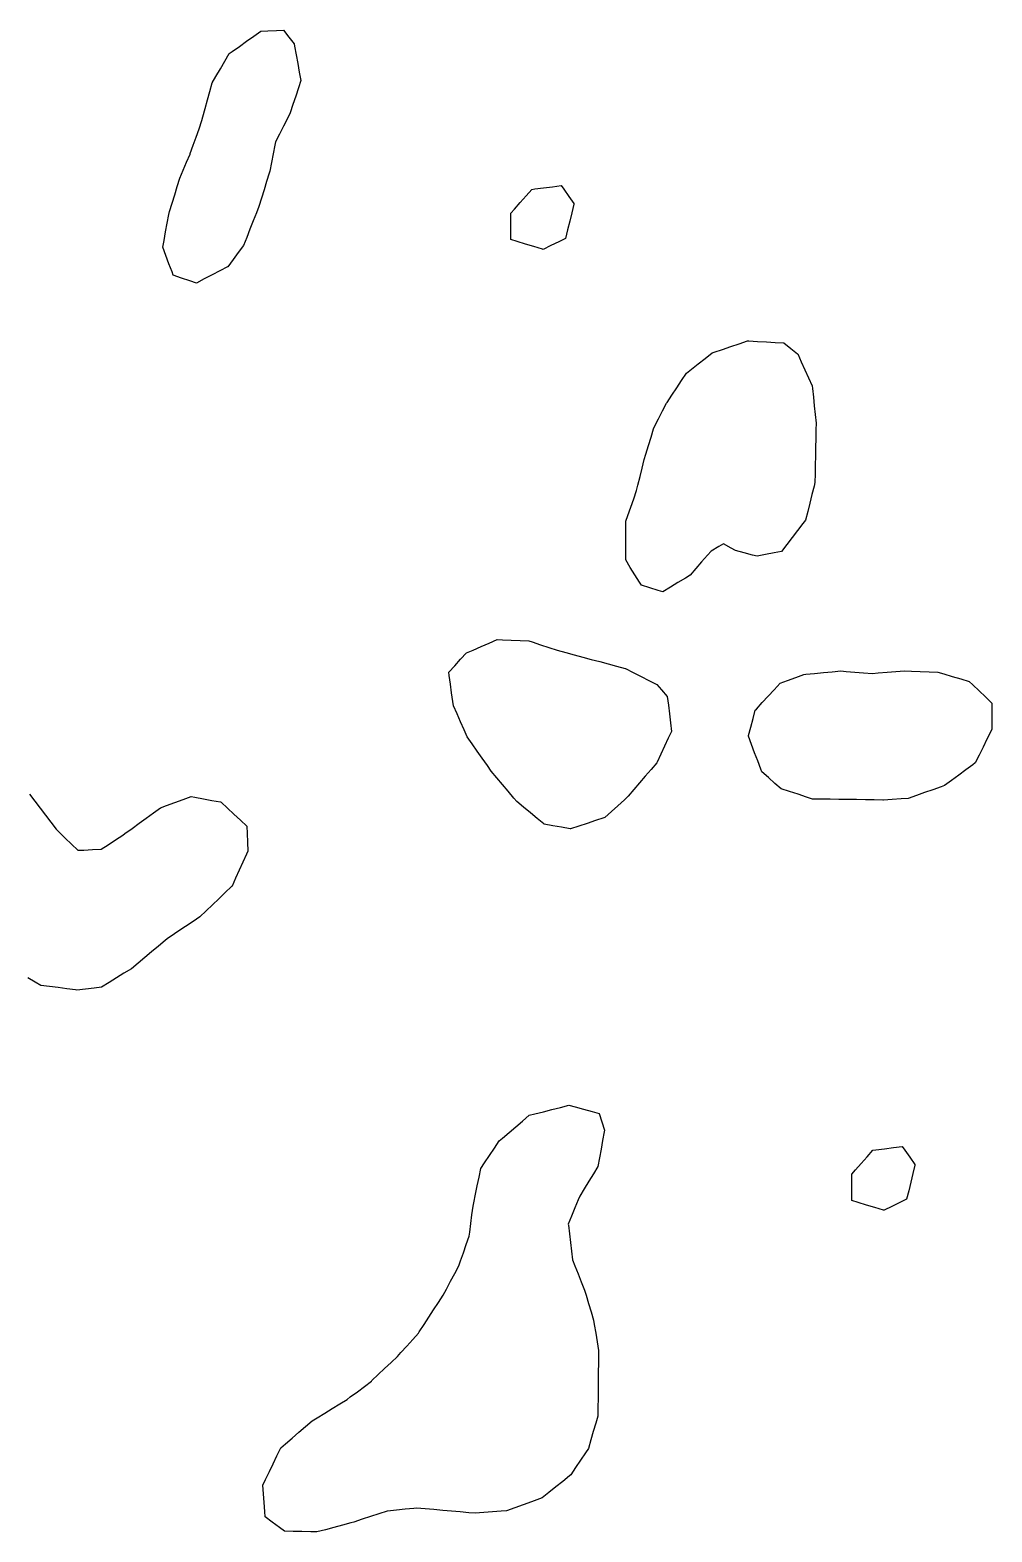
# Model space of a CAD drawing. Header units: millimetres. Extents: x 0 to 2762, y 6 to 2482.
# Drawn here: x 1096.1 to 1205.5, y 1450.8 to 1621.7 of the extents above; entities that cross this region are included whole.
import ezdxf

# ---------------------------------------------------------------- set-up
doc = ezdxf.new("R2010")
doc.units = ezdxf.units.MM
for name, color, linetype in [('ALL_HOLES', 1, 'Continuous'), ('OUTLINE_ISLAND_01_HOLE_101', 1, 'Continuous'), ('OUTLINE_ISLAND_01_HOLE_102', 1, 'Continuous'), ('OUTLINE_ISLAND_01_HOLE_107', 1, 'Continuous'), ('OUTLINE_ISLAND_01_HOLE_108', 1, 'Continuous'), ('OUTLINE_ISLAND_01_HOLE_110', 1, 'Continuous'), ('OUTLINE_ISLAND_01_HOLE_120', 1, 'Continuous'), ('OUTLINE_ISLAND_01_HOLE_124', 1, 'Continuous'), ('OUTLINE_ISLAND_01_HOLE_125', 1, 'Continuous')]:
    doc.layers.add(name, color=color, linetype=linetype)

msp = doc.modelspace()

# ---------------------------------------------------------------- linework, layer by layer
at = {"layer": 'ALL_HOLES'}
for points in [[(1124.8845, 1621.7351), (1125.4942, 1620.9425), (1126.1039, 1620.1498), (1126.1486, 1619.9088), (1126.331, 1618.9256), (1126.5133, 1617.9423), (1126.6956, 1616.9591), (1126.878, 1615.9759), (1126.6014, 1615.1423), (1126.2865, 1614.1932), (1125.9715, 1613.244), (1125.6566, 1612.2949), (1125.3475, 1611.6872), (1124.8941, 1610.7959), (1124.4407, 1609.9046), (1123.9873, 1609.0132), (1123.9146, 1608.6346), (1123.726, 1607.6526), (1123.5374, 1606.6705), (1123.3489, 1605.6884), (1123.2793, 1605.4629), (1122.9844, 1604.5073), (1122.6896, 1603.5518), (1122.3948, 1602.5962), (1122.0999, 1601.6407), (1121.8207, 1600.9343), (1121.4531, 1600.0043), (1121.0855, 1599.0743), (1120.7179, 1598.1443), (1120.3504, 1597.2143), (1119.7589, 1596.4114), (1119.1659, 1595.6062), (1118.5728, 1594.8011), (1118.5458, 1594.787), (1117.6584, 1594.3261), (1116.771, 1593.8651), (1115.8836, 1593.4041), (1114.9962, 1592.9431), (1114.2508, 1593.193), (1113.3027, 1593.5109), (1112.3545, 1593.8288), (1112.2175, 1594.2016), (1111.8725, 1595.1402), (1111.5276, 1596.0788), (1111.1826, 1597.0174), (1111.3192, 1597.7985), (1111.4915, 1598.7835), (1111.6637, 1599.7686), (1111.836, 1600.7536), (1111.9341, 1601.0715), (1112.2288, 1602.0271), (1112.5236, 1602.9827), (1112.8183, 1603.9383), (1113.1131, 1604.8938), (1113.4876, 1605.7708), (1113.8803, 1606.6905), (1114.2731, 1607.6101), (1114.2962, 1607.6759), (1114.628, 1608.6193), (1114.9597, 1609.5627), (1115.2914, 1610.5061), (1115.6231, 1611.4494), (1115.7344, 1611.8584), (1115.9969, 1612.8234), (1116.2594, 1613.7883), (1116.522, 1614.7532), (1116.7845, 1615.7181), (1117.2141, 1616.4596), (1117.7155, 1617.3249), (1118.2168, 1618.1901), (1118.7182, 1619.0554), (1119.0672, 1619.3005), (1119.8855, 1619.8753), (1120.7038, 1620.4501), (1121.522, 1621.025), (1122.3403, 1621.5998), (1123.1039, 1621.6404), (1124.1024, 1621.6935)], [(1150.7516, 1597.8836), (1150.7516, 1598.8836), (1150.7516, 1599.8836), (1150.7516, 1600.8836), (1151.1771, 1601.3626), (1151.8412, 1602.1102), (1152.5053, 1602.8579), (1153.1694, 1603.6055), (1153.5073, 1603.6494), (1154.499, 1603.7781), (1155.4907, 1603.9068), (1156.4824, 1604.0355), (1156.78, 1603.6191), (1157.3615, 1602.8055), (1157.9429, 1601.992), (1157.9246, 1601.9147), (1157.6933, 1600.9418), (1157.4621, 1599.9689), (1157.2309, 1598.996), (1156.9996, 1598.0231), (1156.2294, 1597.6482), (1155.3303, 1597.2106), (1154.4311, 1596.773), (1154.3511, 1596.7971), (1153.3938, 1597.0861), (1152.4364, 1597.3751), (1151.4791, 1597.664)], [(1181.8258, 1586.1258), (1182.6121, 1585.508), (1183.3984, 1584.8902), (1183.4023, 1584.8816), (1183.8155, 1583.971), (1184.2288, 1583.0604), (1184.6421, 1582.1498), (1185.0553, 1581.2392), (1185.084, 1580.9614), (1185.1865, 1579.9666), (1185.289, 1578.9719), (1185.3915, 1577.9772), (1185.494, 1576.9824), (1185.4798, 1576.2469), (1185.4606, 1575.2471), (1185.4414, 1574.2473), (1185.4221, 1573.2475), (1185.4029, 1572.2477), (1185.3836, 1571.2478), (1185.3644, 1570.248), (1185.264, 1569.8435), (1185.0231, 1568.873), (1184.7822, 1567.9024), (1184.5413, 1566.9319), (1184.3004, 1565.9613), (1184.0037, 1565.5721), (1183.3975, 1564.7768), (1182.7913, 1563.9816), (1182.185, 1563.1863), (1181.5788, 1562.391), (1180.7404, 1562.2324), (1179.7578, 1562.0464), (1178.7753, 1561.8605), (1178.2777, 1561.9924), (1177.311, 1562.2486), (1176.3444, 1562.5048), (1175.827, 1562.7857), (1174.9481, 1563.2628), (1174.4238, 1562.9559), (1173.5608, 1562.4507), (1173.1322, 1561.9609), (1172.4737, 1561.2083), (1171.8152, 1560.4557), (1171.1567, 1559.7031), (1170.6279, 1559.3754), (1169.7778, 1558.8486), (1168.9278, 1558.3218), (1168.0778, 1557.7951), (1167.5291, 1557.9664), (1166.5746, 1558.2644), (1165.62, 1558.5624), (1165.4186, 1558.8857), (1164.8899, 1559.7345), (1164.3612, 1560.5833), (1163.8325, 1561.4321), (1163.8343, 1561.8357), (1163.8387, 1562.8357), (1163.8431, 1563.8357), (1163.8475, 1564.8357), (1163.8519, 1565.8357), (1164.0833, 1566.4944), (1164.4147, 1567.4379), (1164.7461, 1568.3814), (1165.0775, 1569.3249), (1165.2314, 1569.9456), (1165.4722, 1570.9162), (1165.7129, 1571.8868), (1165.9537, 1572.8574), (1166.1418, 1573.4847), (1166.4291, 1574.4426), (1166.7163, 1575.4005), (1167.0035, 1576.3583), (1167.1267, 1576.601), (1167.5794, 1577.4927), (1168.032, 1578.3843), (1168.4847, 1579.276), (1168.5397, 1579.3591), (1169.0919, 1580.1928), (1169.6441, 1581.0265), (1170.1963, 1581.8602), (1170.7486, 1582.6939), (1171.3084, 1583.133), (1172.0952, 1583.7502), (1172.882, 1584.3674), (1173.6688, 1584.9845), (1173.8953, 1585.0622), (1174.8413, 1585.3866), (1175.7872, 1585.7109), (1176.7331, 1586.0353), (1177.6791, 1586.3597), (1177.8464, 1586.3502), (1178.8448, 1586.2939), (1179.8433, 1586.2376), (1180.8417, 1586.1813)], [(1143.697, 1548.6688), (1144.3774, 1549.4016), (1145.0579, 1550.1344), (1145.7384, 1550.8672), (1146.464, 1551.182), (1147.3813, 1551.58), (1148.2987, 1551.9781), (1149.2161, 1552.3761), (1149.8233, 1552.3502), (1150.8224, 1552.3077), (1151.8215, 1552.2651), (1152.8206, 1552.2225), (1153.1823, 1552.103), (1154.1318, 1551.7893), (1155.0813, 1551.4755), (1156.0308, 1551.1617), (1156.0448, 1551.158), (1157.0106, 1550.8987), (1157.9764, 1550.6395), (1158.9423, 1550.3803), (1159.9081, 1550.1211), (1160.8739, 1549.8619), (1161.8397, 1549.6026), (1162.8055, 1549.3434), (1163.7714, 1549.0842), (1163.812, 1549.0635), (1164.7028, 1548.609), (1165.5936, 1548.1545), (1166.4843, 1547.7001), (1167.3751, 1547.2456), (1167.9073, 1546.6413), (1168.5683, 1545.8908), (1168.5684, 1545.8894), (1168.6873, 1544.8964), (1168.8062, 1543.9035), (1168.9251, 1542.9106), (1169.044, 1541.9177), (1168.6824, 1541.1337), (1168.2635, 1540.2257), (1167.8447, 1539.3176), (1167.4258, 1538.4095), (1167.3675, 1538.3412), (1166.7184, 1537.5806), (1166.0692, 1536.82), (1165.42, 1536.0594), (1164.7708, 1535.2987), (1164.1216, 1534.5381), (1163.6882, 1534.1428), (1162.9493, 1533.469), (1162.2104, 1532.7952), (1161.4715, 1532.1214), (1161.3467, 1532.0803), (1160.3968, 1531.7677), (1159.4469, 1531.4551), (1158.497, 1531.1425), (1157.5471, 1530.8299), (1157.5126, 1530.8361), (1156.5283, 1531.0125), (1155.544, 1531.1889), (1154.5597, 1531.3654), (1154.5347, 1531.3859), (1153.7627, 1532.0214), (1152.9906, 1532.657), (1152.2186, 1533.2926), (1151.4465, 1533.9281), (1151.104, 1534.3391), (1150.4637, 1535.1073), (1149.8234, 1535.8754), (1149.1832, 1536.6436), (1148.5429, 1537.4117), (1148.0967, 1538.0478), (1147.5224, 1538.8664), (1146.9481, 1539.6851), (1146.3738, 1540.5037), (1145.7995, 1541.3224), (1145.4557, 1542.0983), (1145.0506, 1543.0126), (1144.6455, 1543.9269), (1144.2404, 1544.8411), (1144.1718, 1545.3241), (1144.0313, 1546.3141), (1143.8907, 1547.3042), (1143.7501, 1548.2943)], [(1177.7946, 1541.4462), (1178.0577, 1542.411), (1178.3208, 1543.3757), (1178.584, 1544.3405), (1178.699, 1544.4654), (1179.3768, 1545.2007), (1180.0545, 1545.9359), (1180.7323, 1546.6712), (1181.41, 1547.4065), (1182.2382, 1547.7105), (1183.177, 1548.0551), (1184.1158, 1548.3996), (1184.3335, 1548.4203), (1185.329, 1548.515), (1186.3245, 1548.6097), (1187.32, 1548.7044), (1188.3155, 1548.7991), (1188.915, 1548.7535), (1189.9121, 1548.6777), (1190.9092, 1548.6019), (1191.9064, 1548.5262), (1192.5698, 1548.5795), (1193.5666, 1548.6598), (1194.5633, 1548.74), (1195.5601, 1548.8202), (1196.3518, 1548.7907), (1197.3511, 1548.7536), (1198.3504, 1548.7164), (1199.3497, 1548.6793), (1200.0388, 1548.4737), (1200.9971, 1548.1878), (1201.9554, 1547.902), (1202.9137, 1547.6161), (1203.3261, 1547.2228), (1204.0499, 1546.5328), (1204.7737, 1545.8428), (1205.4975, 1545.1528), (1205.5006, 1544.1691), (1205.5038, 1543.1692), (1205.507, 1542.1692), (1205.3844, 1541.9207), (1204.9417, 1541.024), (1204.499, 1540.1274), (1204.0564, 1539.2307), (1203.6137, 1538.334), (1203.3322, 1538.1266), (1202.5271, 1537.5334), (1201.722, 1536.9403), (1200.9169, 1536.3471), (1200.1118, 1535.754), (1199.7325, 1535.6204), (1198.7893, 1535.2881), (1197.8461, 1534.9559), (1196.9029, 1534.6237), (1195.9597, 1534.2915), (1195.1655, 1534.2411), (1194.1675, 1534.1778), (1193.1695, 1534.1146), (1193.101, 1534.1155), (1192.1011, 1534.1286), (1191.1012, 1534.1417), (1190.1013, 1534.1548), (1189.1013, 1534.1679), (1188.1014, 1534.181), (1187.1015, 1534.1941), (1186.1016, 1534.2072), (1185.1017, 1534.2203), (1184.3911, 1534.4523), (1183.4404, 1534.7626), (1182.4898, 1535.0729), (1181.5392, 1535.3832), (1180.8221, 1536.0036), (1180.0658, 1536.6578), (1179.3096, 1537.3121), (1179.1962, 1537.6214), (1178.8521, 1538.5603), (1178.5081, 1539.4993), (1178.164, 1540.4382), (1177.8199, 1541.3772)], [(1160.8298, 1498.4464), (1161.128, 1497.4919), (1161.4263, 1496.5374), (1161.3928, 1496.3562), (1161.2111, 1495.3728), (1161.0295, 1494.3894), (1160.8478, 1493.4061), (1160.6661, 1492.4227), (1160.16, 1491.5878), (1159.6416, 1490.7327), (1159.1233, 1489.8775), (1158.6049, 1489.0223), (1158.4418, 1488.6228), (1158.0638, 1487.697), (1157.6859, 1486.7711), (1157.3079, 1485.8453), (1157.3189, 1485.7494), (1157.4324, 1484.7559), (1157.5458, 1483.7623), (1157.6593, 1482.7688), (1157.7728, 1481.7752), (1158.0368, 1481.1223), (1158.4117, 1480.1952), (1158.7867, 1479.2682), (1159.1616, 1478.3411), (1159.3277, 1477.7828), (1159.6128, 1476.8243), (1159.8979, 1475.8658), (1160.183, 1474.9073), (1160.2624, 1474.4148), (1160.4218, 1473.4276), (1160.5811, 1472.4404), (1160.7404, 1471.4531), (1160.7359, 1471.014), (1160.7255, 1470.014), (1160.7152, 1469.0141), (1160.7049, 1468.0141), (1160.6945, 1467.0142), (1160.6842, 1466.0142), (1160.6739, 1465.0143), (1160.6635, 1464.0143), (1160.4308, 1463.2172), (1160.1505, 1462.2573), (1159.8702, 1461.2974), (1159.5899, 1460.3374), (1159.243, 1459.8125), (1158.6916, 1458.9782), (1158.1403, 1458.144), (1157.5889, 1457.3097), (1157.4514, 1457.2001), (1156.6693, 1456.5769), (1155.8872, 1455.9537), (1155.1052, 1455.3305), (1154.3231, 1454.7073), (1154.042, 1454.6046), (1153.1028, 1454.2612), (1152.1636, 1453.9179), (1151.2244, 1453.5746), (1150.2852, 1453.2313), (1149.6845, 1453.1844), (1148.6876, 1453.1066), (1147.6906, 1453.0287), (1146.6936, 1452.9509), (1146.0063, 1453.0114), (1145.0102, 1453.099), (1144.014, 1453.1867), (1143.0179, 1453.2743), (1142.0217, 1453.362), (1141.0256, 1453.4496), (1140.0294, 1453.5372), (1139.7333, 1453.5062), (1138.7387, 1453.4021), (1137.7442, 1453.298), (1136.7496, 1453.1939), (1136.7042, 1453.1793), (1135.7525, 1452.8724), (1134.8008, 1452.5655), (1133.849, 1452.2586), (1132.8973, 1451.9517), (1132.5628, 1451.8616), (1131.5973, 1451.6015), (1130.6317, 1451.3413), (1129.6661, 1451.0812), (1128.7006, 1450.821), (1127.9997, 1450.8369), (1127, 1450.8595), (1126.0003, 1450.8822), (1125.0005, 1450.9048), (1124.4281, 1451.3349), (1123.6286, 1451.9356), (1122.8292, 1452.5364), (1122.7817, 1453.164), (1122.7063, 1454.1612), (1122.6309, 1455.1583), (1122.5555, 1456.1555), (1122.8589, 1456.7869), (1123.292, 1457.6883), (1123.725, 1458.5896), (1124.1581, 1459.491), (1124.5912, 1460.3924), (1125.1299, 1460.8554), (1125.8882, 1461.5073), (1126.6465, 1462.1592), (1127.4048, 1462.8111), (1128.1632, 1463.463), (1128.7357, 1463.8148), (1129.5877, 1464.3384), (1130.4397, 1464.8619), (1131.2917, 1465.3855), (1132.1437, 1465.9091), (1132.5038, 1466.1813), (1133.3015, 1466.7843), (1134.0992, 1467.3873), (1134.8969, 1467.9904), (1134.9517, 1468.0421), (1135.6786, 1468.7288), (1136.4055, 1469.4156), (1137.1324, 1470.1023), (1137.8593, 1470.7891), (1138.2578, 1471.2303), (1138.9281, 1471.9724), (1139.5984, 1472.7145), (1140.2686, 1473.4566), (1140.3478, 1473.5784), (1140.893, 1474.4168), (1141.4381, 1475.2551), (1141.9832, 1476.0935), (1142.5283, 1476.9318), (1143.0735, 1477.7702), (1143.4391, 1478.4599), (1143.9074, 1479.3435), (1144.3758, 1480.227), (1144.8441, 1481.1106), (1145.0368, 1481.6578), (1145.3689, 1482.6011), (1145.7009, 1483.5443), (1146.033, 1484.4876), (1146.0899, 1484.9313), (1146.2172, 1485.9232), (1146.3444, 1486.9151), (1146.4717, 1487.907), (1146.5451, 1488.2651), (1146.7458, 1489.2447), (1146.9466, 1490.2244), (1147.1473, 1491.204), (1147.3481, 1492.1837), (1147.7821, 1492.8314), (1148.3388, 1493.6621), (1148.8955, 1494.4928), (1149.4522, 1495.3235), (1149.8139, 1495.633), (1150.5739, 1496.283), (1151.3338, 1496.933), (1152.0938, 1497.583), (1152.8537, 1498.233), (1153.5045, 1498.399), (1154.4735, 1498.6463), (1155.4424, 1498.8936), (1156.4114, 1499.1409), (1157.3803, 1499.3882), (1158.088, 1499.1949), (1159.0527, 1498.9315), (1160.0174, 1498.6682)], [(1189.5524, 1488.5362), (1189.5524, 1489.5362), (1189.5524, 1490.5362), (1189.5524, 1491.5362), (1189.9778, 1492.0152), (1190.6419, 1492.7628), (1191.306, 1493.5105), (1191.9701, 1494.2581), (1192.3081, 1494.302), (1193.2998, 1494.4307), (1194.2914, 1494.5594), (1195.2831, 1494.6881), (1195.5807, 1494.2717), (1196.1622, 1493.4581), (1196.7436, 1492.6445), (1196.7253, 1492.5673), (1196.494, 1491.5944), (1196.2628, 1490.6215), (1196.0316, 1489.6486), (1195.8004, 1488.6757), (1195.0301, 1488.3007), (1194.1309, 1487.8631), (1193.2318, 1487.4254), (1193.1517, 1487.4496), (1192.1944, 1487.7386), (1191.2371, 1488.0276), (1190.2797, 1488.3166)]]:
    msp.add_lwpolyline(points, close=True, dxfattribs=at)
msp.add_lwpolyline([(1096.0147, 1534.7982), (1096.6159, 1533.9991), (1097.217, 1533.2), (1097.8182, 1532.4008), (1098.4194, 1531.6017), (1099.0206, 1530.8026), (1099.3397, 1530.4904), (1100.0546, 1529.7911), (1100.7694, 1529.0918), (1101.4842, 1528.3926), (1102.1749, 1528.4228), (1103.174, 1528.4666), (1104.173, 1528.5103), (1104.9661, 1529.0308), (1105.8021, 1529.5795), (1106.6382, 1530.1281), (1106.857, 1530.2874), (1107.6656, 1530.8759), (1108.4741, 1531.4644), (1109.2826, 1532.0529), (1110.0911, 1532.6414), (1110.8996, 1533.2298), (1111.5927, 1533.4846), (1112.5313, 1533.8295), (1113.4699, 1534.1745), (1114.4085, 1534.5195), (1114.7988, 1534.4462), (1115.7816, 1534.2617), (1116.7645, 1534.0773), (1117.7473, 1533.8928), (1117.7925, 1533.8511), (1118.5281, 1533.1736), (1119.2637, 1532.4962), (1119.9992, 1531.8187), (1120.7348, 1531.1412), (1120.7634, 1530.3028), (1120.7976, 1529.3034), (1120.8317, 1528.304), (1120.6812, 1527.9678), (1120.2727, 1527.055), (1119.8642, 1526.1423), (1119.4556, 1525.2296), (1119.0471, 1524.3168), (1118.9919, 1524.2644), (1118.2667, 1523.5759), (1117.5415, 1522.8874), (1116.8163, 1522.1989), (1116.0911, 1521.5103), (1115.3659, 1520.8218), (1114.9852, 1520.5632), (1114.1581, 1520.0011), (1113.331, 1519.4391), (1112.5039, 1518.877), (1111.6768, 1518.315), (1111.4339, 1518.1127), (1110.6654, 1517.4729), (1109.8969, 1516.8331), (1109.1284, 1516.1932), (1108.3599, 1515.5534), (1107.5914, 1514.9135), (1106.7497, 1514.3921), (1105.8996, 1513.8654), (1105.0495, 1513.3388), (1104.1994, 1512.8121), (1103.3731, 1512.7166), (1102.3797, 1512.6017), (1101.3863, 1512.4868), (1101.2504, 1512.5046), (1100.2588, 1512.6341), (1099.2673, 1512.7636), (1098.2757, 1512.8931), (1097.2841, 1513.0227), (1096.6647, 1513.3803), (1095.7986, 1513.8803)], dxfattribs=at)
at = {"layer": 'OUTLINE_ISLAND_01_HOLE_101'}
msp.add_lwpolyline([(1189.5524, 1488.5362), (1189.5524, 1489.5362), (1189.5524, 1490.5362), (1189.5524, 1491.5362), (1189.9778, 1492.0152), (1190.6419, 1492.7628), (1191.306, 1493.5105), (1191.9701, 1494.2581), (1192.3081, 1494.302), (1193.2998, 1494.4307), (1194.2914, 1494.5594), (1195.2831, 1494.6881), (1195.5807, 1494.2717), (1196.1622, 1493.4581), (1196.7436, 1492.6445), (1196.7253, 1492.5673), (1196.494, 1491.5944), (1196.2628, 1490.6215), (1196.0316, 1489.6486), (1195.8004, 1488.6757), (1195.0301, 1488.3007), (1194.1309, 1487.8631), (1193.2318, 1487.4254), (1193.1517, 1487.4496), (1192.1944, 1487.7386), (1191.2371, 1488.0276), (1190.2797, 1488.3166)], close=True, dxfattribs=at)
at = {"layer": 'OUTLINE_ISLAND_01_HOLE_102'}
msp.add_lwpolyline([(1160.8298, 1498.4464), (1161.128, 1497.4919), (1161.4263, 1496.5374), (1161.3928, 1496.3562), (1161.2111, 1495.3728), (1161.0295, 1494.3894), (1160.8478, 1493.4061), (1160.6661, 1492.4227), (1160.16, 1491.5878), (1159.6416, 1490.7327), (1159.1233, 1489.8775), (1158.6049, 1489.0223), (1158.4418, 1488.6228), (1158.0638, 1487.697), (1157.6859, 1486.7711), (1157.3079, 1485.8453), (1157.3189, 1485.7494), (1157.4324, 1484.7559), (1157.5458, 1483.7623), (1157.6593, 1482.7688), (1157.7728, 1481.7752), (1158.0368, 1481.1223), (1158.4117, 1480.1952), (1158.7867, 1479.2682), (1159.1616, 1478.3411), (1159.3277, 1477.7828), (1159.6128, 1476.8243), (1159.8979, 1475.8658), (1160.183, 1474.9073), (1160.2624, 1474.4148), (1160.4218, 1473.4276), (1160.5811, 1472.4404), (1160.7404, 1471.4531), (1160.7359, 1471.014), (1160.7255, 1470.014), (1160.7152, 1469.0141), (1160.7049, 1468.0141), (1160.6945, 1467.0142), (1160.6842, 1466.0142), (1160.6739, 1465.0143), (1160.6635, 1464.0143), (1160.4308, 1463.2172), (1160.1505, 1462.2573), (1159.8702, 1461.2974), (1159.5899, 1460.3374), (1159.243, 1459.8125), (1158.6916, 1458.9782), (1158.1403, 1458.144), (1157.5889, 1457.3097), (1157.4514, 1457.2001), (1156.6693, 1456.5769), (1155.8872, 1455.9537), (1155.1052, 1455.3305), (1154.3231, 1454.7073), (1154.042, 1454.6046), (1153.1028, 1454.2612), (1152.1636, 1453.9179), (1151.2244, 1453.5746), (1150.2852, 1453.2313), (1149.6845, 1453.1844), (1148.6876, 1453.1066), (1147.6906, 1453.0287), (1146.6936, 1452.9509), (1146.0063, 1453.0114), (1145.0102, 1453.099), (1144.014, 1453.1867), (1143.0179, 1453.2743), (1142.0217, 1453.362), (1141.0256, 1453.4496), (1140.0294, 1453.5372), (1139.7333, 1453.5062), (1138.7387, 1453.4021), (1137.7442, 1453.298), (1136.7496, 1453.1939), (1136.7042, 1453.1793), (1135.7525, 1452.8724), (1134.8008, 1452.5655), (1133.849, 1452.2586), (1132.8973, 1451.9517), (1132.5628, 1451.8616), (1131.5973, 1451.6015), (1130.6317, 1451.3413), (1129.6661, 1451.0812), (1128.7006, 1450.821), (1127.9997, 1450.8369), (1127, 1450.8595), (1126.0003, 1450.8822), (1125.0005, 1450.9048), (1124.4281, 1451.3349), (1123.6286, 1451.9356), (1122.8292, 1452.5364), (1122.7817, 1453.164), (1122.7063, 1454.1612), (1122.6309, 1455.1583), (1122.5555, 1456.1555), (1122.8589, 1456.7869), (1123.292, 1457.6883), (1123.725, 1458.5896), (1124.1581, 1459.491), (1124.5912, 1460.3924), (1125.1299, 1460.8554), (1125.8882, 1461.5073), (1126.6465, 1462.1592), (1127.4048, 1462.8111), (1128.1632, 1463.463), (1128.7357, 1463.8148), (1129.5877, 1464.3384), (1130.4397, 1464.8619), (1131.2917, 1465.3855), (1132.1437, 1465.9091), (1132.5038, 1466.1813), (1133.3015, 1466.7843), (1134.0992, 1467.3873), (1134.8969, 1467.9904), (1134.9517, 1468.0421), (1135.6786, 1468.7288), (1136.4055, 1469.4156), (1137.1324, 1470.1023), (1137.8593, 1470.7891), (1138.2578, 1471.2303), (1138.9281, 1471.9724), (1139.5984, 1472.7145), (1140.2686, 1473.4566), (1140.3478, 1473.5784), (1140.893, 1474.4168), (1141.4381, 1475.2551), (1141.9832, 1476.0935), (1142.5283, 1476.9318), (1143.0735, 1477.7702), (1143.4391, 1478.4599), (1143.9074, 1479.3435), (1144.3758, 1480.227), (1144.8441, 1481.1106), (1145.0368, 1481.6578), (1145.3689, 1482.6011), (1145.7009, 1483.5443), (1146.033, 1484.4876), (1146.0899, 1484.9313), (1146.2172, 1485.9232), (1146.3444, 1486.9151), (1146.4717, 1487.907), (1146.5451, 1488.2651), (1146.7458, 1489.2447), (1146.9466, 1490.2244), (1147.1473, 1491.204), (1147.3481, 1492.1837), (1147.7821, 1492.8314), (1148.3388, 1493.6621), (1148.8955, 1494.4928), (1149.4522, 1495.3235), (1149.8139, 1495.633), (1150.5739, 1496.283), (1151.3338, 1496.933), (1152.0938, 1497.583), (1152.8537, 1498.233), (1153.5045, 1498.399), (1154.4735, 1498.6463), (1155.4424, 1498.8936), (1156.4114, 1499.1409), (1157.3803, 1499.3882), (1158.088, 1499.1949), (1159.0527, 1498.9315), (1160.0174, 1498.6682)], close=True, dxfattribs=at)
at = {"layer": 'OUTLINE_ISLAND_01_HOLE_107'}
msp.add_lwpolyline([(1177.7946, 1541.4462), (1178.0577, 1542.411), (1178.3208, 1543.3757), (1178.584, 1544.3405), (1178.699, 1544.4654), (1179.3768, 1545.2007), (1180.0545, 1545.9359), (1180.7323, 1546.6712), (1181.41, 1547.4065), (1182.2382, 1547.7105), (1183.177, 1548.0551), (1184.1158, 1548.3996), (1184.3335, 1548.4203), (1185.329, 1548.515), (1186.3245, 1548.6097), (1187.32, 1548.7044), (1188.3155, 1548.7991), (1188.915, 1548.7535), (1189.9121, 1548.6777), (1190.9092, 1548.6019), (1191.9064, 1548.5262), (1192.5698, 1548.5795), (1193.5666, 1548.6598), (1194.5633, 1548.74), (1195.5601, 1548.8202), (1196.3518, 1548.7907), (1197.3511, 1548.7536), (1198.3504, 1548.7164), (1199.3497, 1548.6793), (1200.0388, 1548.4737), (1200.9971, 1548.1878), (1201.9554, 1547.902), (1202.9137, 1547.6161), (1203.3261, 1547.2228), (1204.0499, 1546.5328), (1204.7737, 1545.8428), (1205.4975, 1545.1528), (1205.5006, 1544.1691), (1205.5038, 1543.1692), (1205.507, 1542.1692), (1205.3844, 1541.9207), (1204.9417, 1541.024), (1204.499, 1540.1274), (1204.0564, 1539.2307), (1203.6137, 1538.334), (1203.3322, 1538.1266), (1202.5271, 1537.5334), (1201.722, 1536.9403), (1200.9169, 1536.3471), (1200.1118, 1535.754), (1199.7325, 1535.6204), (1198.7893, 1535.2881), (1197.8461, 1534.9559), (1196.9029, 1534.6237), (1195.9597, 1534.2915), (1195.1655, 1534.2411), (1194.1675, 1534.1778), (1193.1695, 1534.1146), (1193.101, 1534.1155), (1192.1011, 1534.1286), (1191.1012, 1534.1417), (1190.1013, 1534.1548), (1189.1013, 1534.1679), (1188.1014, 1534.181), (1187.1015, 1534.1941), (1186.1016, 1534.2072), (1185.1017, 1534.2203), (1184.3911, 1534.4523), (1183.4404, 1534.7626), (1182.4898, 1535.0729), (1181.5392, 1535.3832), (1180.8221, 1536.0036), (1180.0658, 1536.6578), (1179.3096, 1537.3121), (1179.1962, 1537.6214), (1178.8521, 1538.5603), (1178.5081, 1539.4993), (1178.164, 1540.4382), (1177.8199, 1541.3772)], close=True, dxfattribs=at)
at = {"layer": 'OUTLINE_ISLAND_01_HOLE_108'}
msp.add_lwpolyline([(1143.697, 1548.6688), (1144.3774, 1549.4016), (1145.0579, 1550.1344), (1145.7384, 1550.8672), (1146.464, 1551.182), (1147.3813, 1551.58), (1148.2987, 1551.9781), (1149.2161, 1552.3761), (1149.8233, 1552.3502), (1150.8224, 1552.3077), (1151.8215, 1552.2651), (1152.8206, 1552.2225), (1153.1823, 1552.103), (1154.1318, 1551.7893), (1155.0813, 1551.4755), (1156.0308, 1551.1617), (1156.0448, 1551.158), (1157.0106, 1550.8987), (1157.9764, 1550.6395), (1158.9423, 1550.3803), (1159.9081, 1550.1211), (1160.8739, 1549.8619), (1161.8397, 1549.6026), (1162.8055, 1549.3434), (1163.7714, 1549.0842), (1163.812, 1549.0635), (1164.7028, 1548.609), (1165.5936, 1548.1545), (1166.4843, 1547.7001), (1167.3751, 1547.2456), (1167.9073, 1546.6413), (1168.5683, 1545.8908), (1168.5684, 1545.8894), (1168.6873, 1544.8964), (1168.8062, 1543.9035), (1168.9251, 1542.9106), (1169.044, 1541.9177), (1168.6824, 1541.1337), (1168.2635, 1540.2257), (1167.8447, 1539.3176), (1167.4258, 1538.4095), (1167.3675, 1538.3412), (1166.7184, 1537.5806), (1166.0692, 1536.82), (1165.42, 1536.0594), (1164.7708, 1535.2987), (1164.1216, 1534.5381), (1163.6882, 1534.1428), (1162.9493, 1533.469), (1162.2104, 1532.7952), (1161.4715, 1532.1214), (1161.3467, 1532.0803), (1160.3968, 1531.7677), (1159.4469, 1531.4551), (1158.497, 1531.1425), (1157.5471, 1530.8299), (1157.5126, 1530.8361), (1156.5283, 1531.0125), (1155.544, 1531.1889), (1154.5597, 1531.3654), (1154.5347, 1531.3859), (1153.7627, 1532.0214), (1152.9906, 1532.657), (1152.2186, 1533.2926), (1151.4465, 1533.9281), (1151.104, 1534.3391), (1150.4637, 1535.1073), (1149.8234, 1535.8754), (1149.1832, 1536.6436), (1148.5429, 1537.4117), (1148.0967, 1538.0478), (1147.5224, 1538.8664), (1146.9481, 1539.6851), (1146.3738, 1540.5037), (1145.7995, 1541.3224), (1145.4557, 1542.0983), (1145.0506, 1543.0126), (1144.6455, 1543.9269), (1144.2404, 1544.8411), (1144.1718, 1545.3241), (1144.0313, 1546.3141), (1143.8907, 1547.3042), (1143.7501, 1548.2943)], close=True, dxfattribs=at)
at = {"layer": 'OUTLINE_ISLAND_01_HOLE_110'}
msp.add_lwpolyline([(1096.0147, 1534.7982), (1096.6159, 1533.9991), (1097.217, 1533.2), (1097.8182, 1532.4008), (1098.4194, 1531.6017), (1099.0206, 1530.8026), (1099.3397, 1530.4904), (1100.0546, 1529.7911), (1100.7694, 1529.0918), (1101.4842, 1528.3926), (1102.1749, 1528.4228), (1103.174, 1528.4666), (1104.173, 1528.5103), (1104.9661, 1529.0308), (1105.8021, 1529.5795), (1106.6382, 1530.1281), (1106.857, 1530.2874), (1107.6656, 1530.8759), (1108.4741, 1531.4644), (1109.2826, 1532.0529), (1110.0911, 1532.6414), (1110.8996, 1533.2298), (1111.5927, 1533.4846), (1112.5313, 1533.8295), (1113.4699, 1534.1745), (1114.4085, 1534.5195), (1114.7988, 1534.4462), (1115.7816, 1534.2617), (1116.7645, 1534.0773), (1117.7473, 1533.8928), (1117.7925, 1533.8511), (1118.5281, 1533.1736), (1119.2637, 1532.4962), (1119.9992, 1531.8187), (1120.7348, 1531.1412), (1120.7634, 1530.3028), (1120.7976, 1529.3034), (1120.8317, 1528.304), (1120.6812, 1527.9678), (1120.2727, 1527.055), (1119.8642, 1526.1423), (1119.4556, 1525.2296), (1119.0471, 1524.3168), (1118.9919, 1524.2644), (1118.2667, 1523.5759), (1117.5415, 1522.8874), (1116.8163, 1522.1989), (1116.0911, 1521.5103), (1115.3659, 1520.8218), (1114.9852, 1520.5632), (1114.1581, 1520.0011), (1113.331, 1519.4391), (1112.5039, 1518.877), (1111.6768, 1518.315), (1111.4339, 1518.1127), (1110.6654, 1517.4729), (1109.8969, 1516.8331), (1109.1284, 1516.1932), (1108.3599, 1515.5534), (1107.5914, 1514.9135), (1106.7497, 1514.3921), (1105.8996, 1513.8654), (1105.0495, 1513.3388), (1104.1994, 1512.8121), (1103.3731, 1512.7166), (1102.3797, 1512.6017), (1101.3863, 1512.4868), (1101.2504, 1512.5046), (1100.2588, 1512.6341), (1099.2673, 1512.7636), (1098.2757, 1512.8931), (1097.2841, 1513.0227), (1096.6647, 1513.3803), (1095.7986, 1513.8803)], dxfattribs=at)
at = {"layer": 'OUTLINE_ISLAND_01_HOLE_120'}
msp.add_lwpolyline([(1181.8258, 1586.1258), (1182.6121, 1585.508), (1183.3984, 1584.8902), (1183.4023, 1584.8816), (1183.8155, 1583.971), (1184.2288, 1583.0604), (1184.6421, 1582.1498), (1185.0553, 1581.2392), (1185.084, 1580.9614), (1185.1865, 1579.9666), (1185.289, 1578.9719), (1185.3915, 1577.9772), (1185.494, 1576.9824), (1185.4798, 1576.2469), (1185.4606, 1575.2471), (1185.4414, 1574.2473), (1185.4221, 1573.2475), (1185.4029, 1572.2477), (1185.3836, 1571.2478), (1185.3644, 1570.248), (1185.264, 1569.8435), (1185.0231, 1568.873), (1184.7822, 1567.9024), (1184.5413, 1566.9319), (1184.3004, 1565.9613), (1184.0037, 1565.5721), (1183.3975, 1564.7768), (1182.7913, 1563.9816), (1182.185, 1563.1863), (1181.5788, 1562.391), (1180.7404, 1562.2324), (1179.7578, 1562.0464), (1178.7753, 1561.8605), (1178.2777, 1561.9924), (1177.311, 1562.2486), (1176.3444, 1562.5048), (1175.827, 1562.7857), (1174.9481, 1563.2628), (1174.4238, 1562.9559), (1173.5608, 1562.4507), (1173.1322, 1561.9609), (1172.4737, 1561.2083), (1171.8152, 1560.4557), (1171.1567, 1559.7031), (1170.6279, 1559.3754), (1169.7778, 1558.8486), (1168.9278, 1558.3218), (1168.0778, 1557.7951), (1167.5291, 1557.9664), (1166.5746, 1558.2644), (1165.62, 1558.5624), (1165.4186, 1558.8857), (1164.8899, 1559.7345), (1164.3612, 1560.5833), (1163.8325, 1561.4321), (1163.8343, 1561.8357), (1163.8387, 1562.8357), (1163.8431, 1563.8357), (1163.8475, 1564.8357), (1163.8519, 1565.8357), (1164.0833, 1566.4944), (1164.4147, 1567.4379), (1164.7461, 1568.3814), (1165.0775, 1569.3249), (1165.2314, 1569.9456), (1165.4722, 1570.9162), (1165.7129, 1571.8868), (1165.9537, 1572.8574), (1166.1418, 1573.4847), (1166.4291, 1574.4426), (1166.7163, 1575.4005), (1167.0035, 1576.3583), (1167.1267, 1576.601), (1167.5794, 1577.4927), (1168.032, 1578.3843), (1168.4847, 1579.276), (1168.5397, 1579.3591), (1169.0919, 1580.1928), (1169.6441, 1581.0265), (1170.1963, 1581.8602), (1170.7486, 1582.6939), (1171.3084, 1583.133), (1172.0952, 1583.7502), (1172.882, 1584.3674), (1173.6688, 1584.9845), (1173.8953, 1585.0622), (1174.8413, 1585.3866), (1175.7872, 1585.7109), (1176.7331, 1586.0353), (1177.6791, 1586.3597), (1177.8464, 1586.3502), (1178.8448, 1586.2939), (1179.8433, 1586.2376), (1180.8417, 1586.1813)], close=True, dxfattribs=at)
at = {"layer": 'OUTLINE_ISLAND_01_HOLE_124'}
msp.add_lwpolyline([(1150.7516, 1597.8836), (1150.7516, 1598.8836), (1150.7516, 1599.8836), (1150.7516, 1600.8836), (1151.1771, 1601.3626), (1151.8412, 1602.1102), (1152.5053, 1602.8579), (1153.1694, 1603.6055), (1153.5073, 1603.6494), (1154.499, 1603.7781), (1155.4907, 1603.9068), (1156.4824, 1604.0355), (1156.78, 1603.6191), (1157.3615, 1602.8055), (1157.9429, 1601.992), (1157.9246, 1601.9147), (1157.6933, 1600.9418), (1157.4621, 1599.9689), (1157.2309, 1598.996), (1156.9996, 1598.0231), (1156.2294, 1597.6482), (1155.3303, 1597.2106), (1154.4311, 1596.773), (1154.3511, 1596.7971), (1153.3938, 1597.0861), (1152.4364, 1597.3751), (1151.4791, 1597.664)], close=True, dxfattribs=at)
at = {"layer": 'OUTLINE_ISLAND_01_HOLE_125'}
msp.add_lwpolyline([(1124.8845, 1621.7351), (1125.4942, 1620.9425), (1126.1039, 1620.1498), (1126.1486, 1619.9088), (1126.331, 1618.9256), (1126.5133, 1617.9423), (1126.6956, 1616.9591), (1126.878, 1615.9759), (1126.6014, 1615.1423), (1126.2865, 1614.1932), (1125.9715, 1613.244), (1125.6566, 1612.2949), (1125.3475, 1611.6872), (1124.8941, 1610.7959), (1124.4407, 1609.9046), (1123.9873, 1609.0132), (1123.9146, 1608.6346), (1123.726, 1607.6526), (1123.5374, 1606.6705), (1123.3489, 1605.6884), (1123.2793, 1605.4629), (1122.9844, 1604.5073), (1122.6896, 1603.5518), (1122.3948, 1602.5962), (1122.0999, 1601.6407), (1121.8207, 1600.9343), (1121.4531, 1600.0043), (1121.0855, 1599.0743), (1120.7179, 1598.1443), (1120.3504, 1597.2143), (1119.7589, 1596.4114), (1119.1659, 1595.6062), (1118.5728, 1594.8011), (1118.5458, 1594.787), (1117.6584, 1594.3261), (1116.771, 1593.8651), (1115.8836, 1593.4041), (1114.9962, 1592.9431), (1114.2508, 1593.193), (1113.3027, 1593.5109), (1112.3545, 1593.8288), (1112.2175, 1594.2016), (1111.8725, 1595.1402), (1111.5276, 1596.0788), (1111.1826, 1597.0174), (1111.3192, 1597.7985), (1111.4915, 1598.7835), (1111.6637, 1599.7686), (1111.836, 1600.7536), (1111.9341, 1601.0715), (1112.2288, 1602.0271), (1112.5236, 1602.9827), (1112.8183, 1603.9383), (1113.1131, 1604.8938), (1113.4876, 1605.7708), (1113.8803, 1606.6905), (1114.2731, 1607.6101), (1114.2962, 1607.6759), (1114.628, 1608.6193), (1114.9597, 1609.5627), (1115.2914, 1610.5061), (1115.6231, 1611.4494), (1115.7344, 1611.8584), (1115.9969, 1612.8234), (1116.2594, 1613.7883), (1116.522, 1614.7532), (1116.7845, 1615.7181), (1117.2141, 1616.4596), (1117.7155, 1617.3249), (1118.2168, 1618.1901), (1118.7182, 1619.0554), (1119.0672, 1619.3005), (1119.8855, 1619.8753), (1120.7038, 1620.4501), (1121.522, 1621.025), (1122.3403, 1621.5998), (1123.1039, 1621.6404), (1124.1024, 1621.6935)], close=True, dxfattribs=at)

doc.saveas('drawing.dxf')
